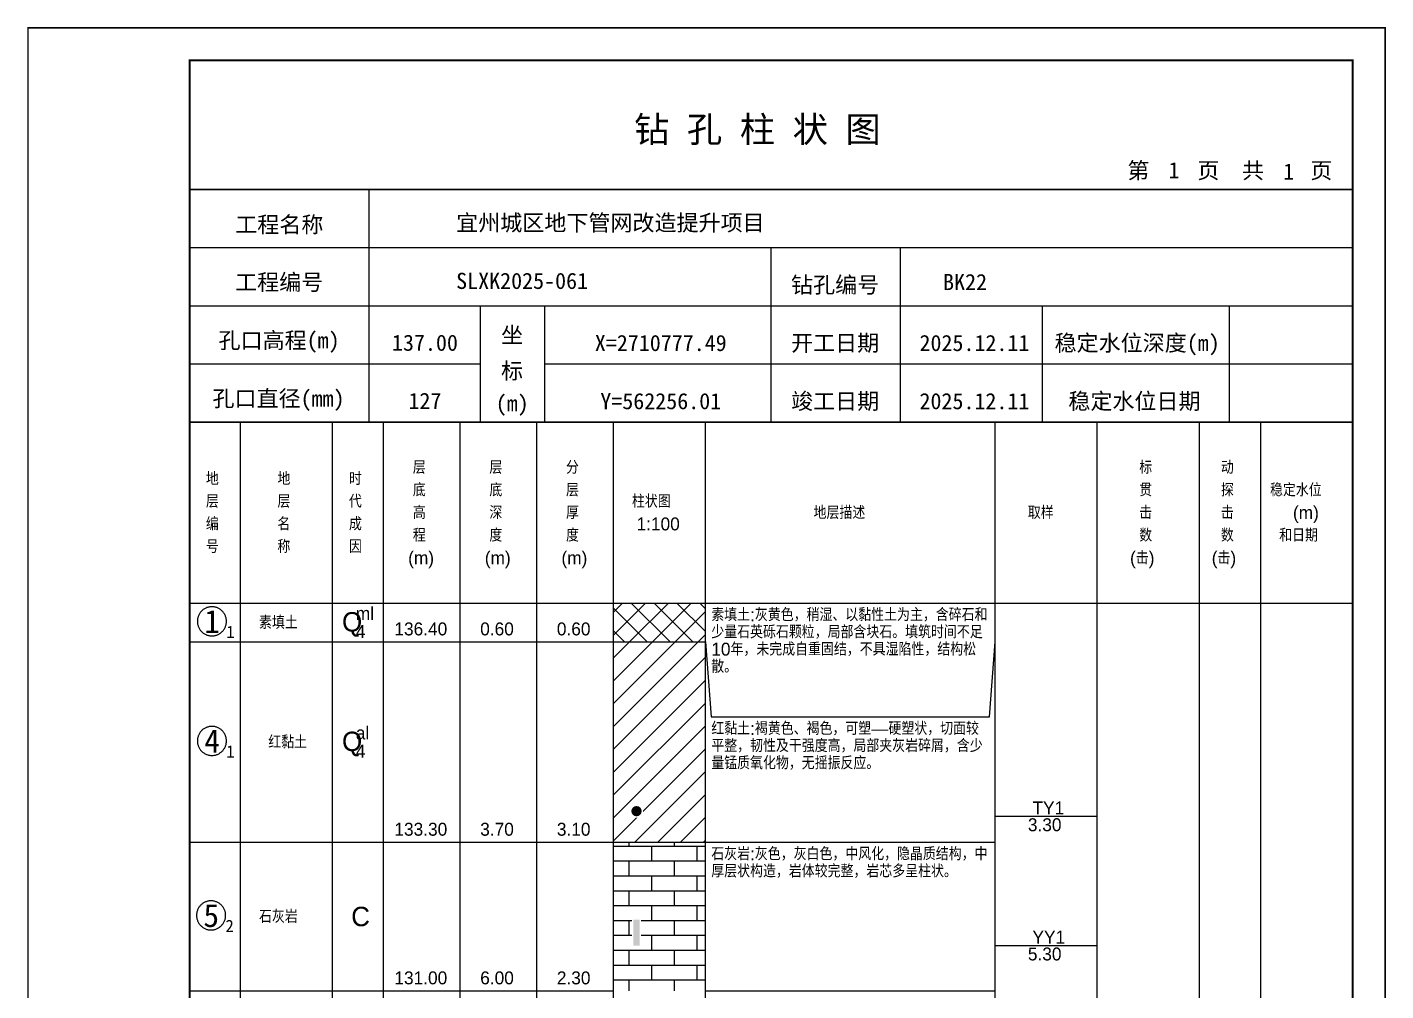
# Model space of a CAD drawing. Header units: millimetres. Extents: x 12489 to 89920, y 4630 to 4927.
# Drawn here: x 17109.3 to 17319.6, y 4777.7 to 4926.8 of the extents above; entities that cross this region are included whole.
import ezdxf
from ezdxf.enums import TextEntityAlignment as Align

# ---------------------------------------------------------------- set-up
doc = ezdxf.new("R2010")
doc.units = ezdxf.units.MM
doc.layers.add('GICAD_QUYANG', color=7, linetype='Continuous')
doc.layers.add('ZZT_TC', color=7, linetype='Continuous')
doc.styles.add('成果图图块', font='', dxfattribs={"height": 2.5})
doc.styles.add('成果图模板', font='')
doc.styles.add('成果图模板标题', font='simhei.ttf')
doc.styles.add('成果图表体', font='Comfont.shx', dxfattribs={"height": 2, "bigfont": 'Hztxt12a.shx'})
doc.styles.get('成果图图块').set_extended_font_data('FangSong_GB2312')
doc.styles.get('成果图模板').set_extended_font_data('FangSong_GB2312')

# ---------------------------------------------------------------- blocks, each defined once
blk = doc.blocks.new('DCBH-1-1-947', base_point=(0.3, -0.11))
at = {"layer": 'ZZT_TC', "color": 7}
blk.add_polyline3d([(-0.19, 2.31, 0), (-0.3, 2.31, 0), (-0.41, 2.3, 0), (-0.52, 2.29, 0), (-0.63, 2.27, 0), (-0.73, 2.24, 0), (-0.84, 2.21, 0), (-0.95, 2.18, 0), (-1.05, 2.14, 0), (-1.15, 2.09, 0), (-1.25, 2.04, 0), (-1.35, 1.99, 0), (-1.44, 1.93, 0), (-1.53, 1.87, 0), (-1.62, 1.8, 0), (-1.7, 1.73, 0), (-1.78, 1.65, 0), (-1.86, 1.57, 0), (-1.93, 1.49, 0), (-2, 1.4, 0), (-2.06, 1.31, 0), (-2.12, 1.22, 0), (-2.17, 1.12, 0), (-2.22, 1.02, 0), (-2.27, 0.92, 0), (-2.31, 0.82, 0), (-2.34, 0.71, 0), (-2.37, 0.61, 0), (-2.4, 0.5, 0), (-2.41, 0.39, 0), (-2.43, 0.28, 0), (-2.44, 0.17, 0), (-2.44, 0.06, 0), (-2.44, -0.05, 0), (-2.43, -0.16, 0), (-2.41, -0.27, 0), (-2.4, -0.38, 0), (-2.37, -0.49, 0), (-2.34, -0.6, 0), (-2.31, -0.7, 0), (-2.27, -0.8, 0), (-2.22, -0.9, 0), (-2.17, -1, 0), (-2.12, -1.1, 0), (-2.06, -1.19, 0), (-2, -1.28, 0), (-1.93, -1.37, 0), (-1.86, -1.45, 0), (-1.78, -1.53, 0), (-1.7, -1.61, 0), (-1.62, -1.68, 0), (-1.53, -1.75, 0), (-1.44, -1.81, 0), (-1.35, -1.87, 0), (-1.25, -1.93, 0), (-1.15, -1.98, 0), (-1.05, -2.02, 0), (-0.95, -2.06, 0), (-0.84, -2.1, 0), (-0.73, -2.13, 0), (-0.63, -2.15, 0), (-0.52, -2.17, 0), (-0.41, -2.18, 0), (-0.3, -2.19, 0), (-0.19, -2.19, 0), (-0.08, -2.19, 0), (0.03, -2.18, 0), (0.14, -2.17, 0), (0.25, -2.15, 0), (0.36, -2.13, 0), (0.47, -2.1, 0), (0.57, -2.06, 0), (0.67, -2.02, 0), (0.77, -1.98, 0), (0.87, -1.93, 0), (0.97, -1.87, 0), (1.06, -1.81, 0), (1.15, -1.75, 0), (1.24, -1.68, 0), (1.32, -1.61, 0), (1.4, -1.53, 0), (1.48, -1.45, 0), (1.55, -1.37, 0), (1.62, -1.28, 0), (1.68, -1.19, 0), (1.74, -1.1, 0), (1.8, -1, 0), (1.85, -0.9, 0), (1.89, -0.8, 0), (1.93, -0.7, 0), (1.97, -0.6, 0), (2, -0.49, 0), (2.02, -0.38, 0), (2.04, -0.27, 0), (2.05, -0.16, 0), (2.06, -0.05, 0), (2.06, 0.06, 0), (2.06, 0.17, 0), (2.05, 0.28, 0), (2.04, 0.39, 0), (2.02, 0.5, 0), (2, 0.61, 0), (1.97, 0.71, 0), (1.93, 0.82, 0), (1.89, 0.92, 0), (1.85, 1.02, 0), (1.8, 1.12, 0), (1.74, 1.22, 0), (1.68, 1.31, 0), (1.62, 1.4, 0), (1.55, 1.49, 0), (1.48, 1.57, 0), (1.4, 1.65, 0), (1.32, 1.73, 0), (1.24, 1.8, 0), (1.15, 1.87, 0), (1.06, 1.93, 0), (0.97, 1.99, 0), (0.87, 2.04, 0), (0.77, 2.09, 0), (0.67, 2.14, 0), (0.57, 2.18, 0), (0.47, 2.21, 0), (0.36, 2.24, 0), (0.25, 2.27, 0), (0.14, 2.29, 0), (0.03, 2.3, 0), (-0.08, 2.31, 0), (-0.19, 2.31, 0)], dxfattribs=at)
at = {"style": '成果图图块'}
blk.add_text('1', height=3.57, dxfattribs=at).set_placement((-0.16, -1.74), align=Align.CENTER)
blk.add_text('1', height=1.91, dxfattribs=at).set_placement((2.03, -2.53))
blk = doc.blocks.new('DCBH-1-1-948', base_point=(0.3, -0.11))
at = {"layer": 'ZZT_TC', "color": 7}
blk.add_polyline3d([(-0.19, 2.31, 0), (-0.3, 2.31, 0), (-0.41, 2.3, 0), (-0.52, 2.29, 0), (-0.63, 2.27, 0), (-0.73, 2.24, 0), (-0.84, 2.21, 0), (-0.95, 2.18, 0), (-1.05, 2.14, 0), (-1.15, 2.09, 0), (-1.25, 2.04, 0), (-1.35, 1.99, 0), (-1.44, 1.93, 0), (-1.53, 1.87, 0), (-1.62, 1.8, 0), (-1.7, 1.73, 0), (-1.78, 1.65, 0), (-1.86, 1.57, 0), (-1.93, 1.49, 0), (-2, 1.4, 0), (-2.06, 1.31, 0), (-2.12, 1.22, 0), (-2.17, 1.12, 0), (-2.22, 1.02, 0), (-2.27, 0.92, 0), (-2.31, 0.82, 0), (-2.34, 0.71, 0), (-2.37, 0.61, 0), (-2.4, 0.5, 0), (-2.41, 0.39, 0), (-2.43, 0.28, 0), (-2.44, 0.17, 0), (-2.44, 0.06, 0), (-2.44, -0.05, 0), (-2.43, -0.16, 0), (-2.41, -0.27, 0), (-2.4, -0.38, 0), (-2.37, -0.49, 0), (-2.34, -0.6, 0), (-2.31, -0.7, 0), (-2.27, -0.8, 0), (-2.22, -0.9, 0), (-2.17, -1, 0), (-2.12, -1.1, 0), (-2.06, -1.19, 0), (-2, -1.28, 0), (-1.93, -1.37, 0), (-1.86, -1.45, 0), (-1.78, -1.53, 0), (-1.7, -1.61, 0), (-1.62, -1.68, 0), (-1.53, -1.75, 0), (-1.44, -1.81, 0), (-1.35, -1.87, 0), (-1.25, -1.93, 0), (-1.15, -1.98, 0), (-1.05, -2.02, 0), (-0.95, -2.06, 0), (-0.84, -2.1, 0), (-0.73, -2.13, 0), (-0.63, -2.15, 0), (-0.52, -2.17, 0), (-0.41, -2.18, 0), (-0.3, -2.19, 0), (-0.19, -2.19, 0), (-0.08, -2.19, 0), (0.03, -2.18, 0), (0.14, -2.17, 0), (0.25, -2.15, 0), (0.36, -2.13, 0), (0.47, -2.1, 0), (0.57, -2.06, 0), (0.67, -2.02, 0), (0.77, -1.98, 0), (0.87, -1.93, 0), (0.97, -1.87, 0), (1.06, -1.81, 0), (1.15, -1.75, 0), (1.24, -1.68, 0), (1.32, -1.61, 0), (1.4, -1.53, 0), (1.48, -1.45, 0), (1.55, -1.37, 0), (1.62, -1.28, 0), (1.68, -1.19, 0), (1.74, -1.1, 0), (1.8, -1, 0), (1.85, -0.9, 0), (1.89, -0.8, 0), (1.93, -0.7, 0), (1.97, -0.6, 0), (2, -0.49, 0), (2.02, -0.38, 0), (2.04, -0.27, 0), (2.05, -0.16, 0), (2.06, -0.05, 0), (2.06, 0.06, 0), (2.06, 0.17, 0), (2.05, 0.28, 0), (2.04, 0.39, 0), (2.02, 0.5, 0), (2, 0.61, 0), (1.97, 0.71, 0), (1.93, 0.82, 0), (1.89, 0.92, 0), (1.85, 1.02, 0), (1.8, 1.12, 0), (1.74, 1.22, 0), (1.68, 1.31, 0), (1.62, 1.4, 0), (1.55, 1.49, 0), (1.48, 1.57, 0), (1.4, 1.65, 0), (1.32, 1.73, 0), (1.24, 1.8, 0), (1.15, 1.87, 0), (1.06, 1.93, 0), (0.97, 1.99, 0), (0.87, 2.04, 0), (0.77, 2.09, 0), (0.67, 2.14, 0), (0.57, 2.18, 0), (0.47, 2.21, 0), (0.36, 2.24, 0), (0.25, 2.27, 0), (0.14, 2.29, 0), (0.03, 2.3, 0), (-0.08, 2.31, 0), (-0.19, 2.31, 0)], dxfattribs=at)
at = {"style": '成果图图块'}
blk.add_text('4', height=3.57, dxfattribs=at).set_placement((-0.16, -1.74), align=Align.CENTER)
blk.add_text('1', height=1.91, dxfattribs=at).set_placement((2.03, -2.53))
blk = doc.blocks.new('DCBH-1-1-949', base_point=(0.43, -0.11))
at = {"layer": 'ZZT_TC', "color": 7}
blk.add_polyline3d([(-0.19, 2.31, 0), (-0.3, 2.31, 0), (-0.41, 2.3, 0), (-0.52, 2.29, 0), (-0.63, 2.27, 0), (-0.73, 2.24, 0), (-0.84, 2.21, 0), (-0.95, 2.18, 0), (-1.05, 2.14, 0), (-1.15, 2.09, 0), (-1.25, 2.04, 0), (-1.35, 1.99, 0), (-1.44, 1.93, 0), (-1.53, 1.87, 0), (-1.62, 1.8, 0), (-1.7, 1.73, 0), (-1.78, 1.65, 0), (-1.86, 1.57, 0), (-1.93, 1.49, 0), (-2, 1.4, 0), (-2.06, 1.31, 0), (-2.12, 1.22, 0), (-2.17, 1.12, 0), (-2.22, 1.02, 0), (-2.27, 0.92, 0), (-2.31, 0.82, 0), (-2.34, 0.71, 0), (-2.37, 0.61, 0), (-2.4, 0.5, 0), (-2.41, 0.39, 0), (-2.43, 0.28, 0), (-2.44, 0.17, 0), (-2.44, 0.06, 0), (-2.44, -0.05, 0), (-2.43, -0.16, 0), (-2.41, -0.27, 0), (-2.4, -0.38, 0), (-2.37, -0.49, 0), (-2.34, -0.6, 0), (-2.31, -0.7, 0), (-2.27, -0.8, 0), (-2.22, -0.9, 0), (-2.17, -1, 0), (-2.12, -1.1, 0), (-2.06, -1.19, 0), (-2, -1.28, 0), (-1.93, -1.37, 0), (-1.86, -1.45, 0), (-1.78, -1.53, 0), (-1.7, -1.61, 0), (-1.62, -1.68, 0), (-1.53, -1.75, 0), (-1.44, -1.81, 0), (-1.35, -1.87, 0), (-1.25, -1.93, 0), (-1.15, -1.98, 0), (-1.05, -2.02, 0), (-0.95, -2.06, 0), (-0.84, -2.1, 0), (-0.73, -2.13, 0), (-0.63, -2.15, 0), (-0.52, -2.17, 0), (-0.41, -2.18, 0), (-0.3, -2.19, 0), (-0.19, -2.19, 0), (-0.08, -2.19, 0), (0.03, -2.18, 0), (0.14, -2.17, 0), (0.25, -2.15, 0), (0.36, -2.13, 0), (0.47, -2.1, 0), (0.57, -2.06, 0), (0.67, -2.02, 0), (0.77, -1.98, 0), (0.87, -1.93, 0), (0.97, -1.87, 0), (1.06, -1.81, 0), (1.15, -1.75, 0), (1.24, -1.68, 0), (1.32, -1.61, 0), (1.4, -1.53, 0), (1.48, -1.45, 0), (1.55, -1.37, 0), (1.62, -1.28, 0), (1.68, -1.19, 0), (1.74, -1.1, 0), (1.8, -1, 0), (1.85, -0.9, 0), (1.89, -0.8, 0), (1.93, -0.7, 0), (1.97, -0.6, 0), (2, -0.49, 0), (2.02, -0.38, 0), (2.04, -0.27, 0), (2.05, -0.16, 0), (2.06, -0.05, 0), (2.06, 0.06, 0), (2.06, 0.17, 0), (2.05, 0.28, 0), (2.04, 0.39, 0), (2.02, 0.5, 0), (2, 0.61, 0), (1.97, 0.71, 0), (1.93, 0.82, 0), (1.89, 0.92, 0), (1.85, 1.02, 0), (1.8, 1.12, 0), (1.74, 1.22, 0), (1.68, 1.31, 0), (1.62, 1.4, 0), (1.55, 1.49, 0), (1.48, 1.57, 0), (1.4, 1.65, 0), (1.32, 1.73, 0), (1.24, 1.8, 0), (1.15, 1.87, 0), (1.06, 1.93, 0), (0.97, 1.99, 0), (0.87, 2.04, 0), (0.77, 2.09, 0), (0.67, 2.14, 0), (0.57, 2.18, 0), (0.47, 2.21, 0), (0.36, 2.24, 0), (0.25, 2.27, 0), (0.14, 2.29, 0), (0.03, 2.3, 0), (-0.08, 2.31, 0), (-0.19, 2.31, 0)], dxfattribs=at)
at = {"style": '成果图图块'}
blk.add_text('5', height=3.57, dxfattribs=at).set_placement((-0.16, -1.74), align=Align.CENTER)
blk.add_text('2', height=1.91, dxfattribs=at).set_placement((2.03, -2.53))
blk = doc.blocks.new('gkqy1.dwg', base_point=(0.8, 0))
blk.add_wipeout([(-0.2, -0.2), (1.8, -0.2), (1.8, 1.8), (-0.2, 1.8)])
at = {"layer": 'GICAD_QUYANG'}
h = blk.add_hatch(color=7, dxfattribs=at)
edge = h.paths.add_edge_path()
edge.add_arc((0.8, 0.8), 0.8, 0, 360)
blk = doc.blocks.new('gkqy3.dwg', base_point=(0, -2))
blk.add_wipeout([(-0.7, -2.2), (0.7, -2.2), (0.7, 2.2), (-0.7, 2.2)])
at = {"color": 7}
blk.add_solid([(-0.5, -2), (0.5, -2), (-0.5, 2), (0.5, 2)], dxfattribs=at)
blk = doc.blocks.new('钻孔柱状图路桥昇龙制图梁世成校核莫家里.dwg22', base_point=(25, 236))
for p, q in [((52.82, 236), (52.82, 272)), ((25, 263), (205, 263)), ((115, 236), (115, 263)), ((135, 236), (135, 263)), ((25, 254), (205, 254)), ((70, 236), (70, 254)), ((80, 236), (80, 254)), ((157, 236), (157, 254)), ((185.95, 236), (185.95, 254)), ((25, 245), (70, 245)), ((80, 245), (205, 245))]:
    blk.add_line(p, q)
for points, const_width in [([(0, 0), (210, 0), (210, 297), (0, 297)], 0.25), ([(25, 5), (205, 5), (205, 292), (25, 292)], 0.3)]:
    blk.add_lwpolyline(points, close=True, dxfattribs=dict(const_width=const_width))
at = {"const_width": 0.3}
for points in [[(25, 272), (205, 272)], [(25, 236), (205, 236)]]:
    blk.add_lwpolyline(points, dxfattribs=at)
for s, height, style, p in [('钻 孔 柱 状 图', 4, '成果图模板标题', (93.8, 279.31)), ('第', 2.5, '成果图模板', (170.12, 273.7)), ('页', 2.5, '成果图模板', (180.96, 273.7)), ('共', 2.5, '成果图模板', (187.88, 273.7)), ('页', 2.5, '成果图模板', (198.44, 273.7)), ('工程名称', 2.5, '成果图模板', (32.07, 265.32)), ('宜州城区地下管网改造提升项目', 2.5, '成果图模板', (66.26, 265.61)), ('工程编号', 2.5, '成果图模板', (32.05, 256.41)), ('SLXK2025-061', 2.5, '成果图模板', (66.26, 256.61)), ('钻孔编号', 2.5, '成果图模板', (118.08, 256)), ('BK22', 2.5, '成果图模板', (141.61, 256.43)), ('孔口高程(m)', 2.5, '成果图模板', (29.48, 247.41)), ('坐', 2.5, '成果图模板', (73.21, 248.24)), ('开工日期', 2.5, '成果图模板', (118.08, 247)), ('稳定水位深度(m)', 2.5, '成果图模板', (158.86, 247)), ('标', 2.5, '成果图模板', (73.21, 242.7)), ('孔口直径(mm)', 2.5, '成果图模板', (28.54, 238.41)), ('(m) ', 2.5, '成果图模板', (72.38, 237.65)), ('竣工日期', 2.5, '成果图模板', (118.08, 238)), ('稳定水位日期', 2.5, '成果图模板', (160.99, 238))]:
    blk.add_text(s, height=height, dxfattribs=dict(style=style)).set_placement(p)
at = {"style": '成果图模板'}
for s, p in [('1', (177.35, 273.74)), ('1', (195.08, 273.53)), ('137.00', (61.43, 247.04)), ('X=2710777.49', (97.92, 247)), ('2025.12.11', (146.46, 247)), ('127', (61.43, 238.04)), ('Y=562256.01', (97.92, 238)), ('2025.12.11', (146.46, 238))]:
    blk.add_text(s, height=2.5, dxfattribs=at).set_placement(p, align=Align.CENTER)

msp = doc.modelspace()

# ---------------------------------------------------------------- hatches: boundary and pattern name
at = {"linetype": 'Continuous'}
h = msp.add_hatch(dxfattribs=at)
h.set_pattern_fill('GKSTT', scale=0.5, style=0, pattern_type=2)
h.set_pattern_definition([(45, (0, 0), (-1.76776695, 1.76776695), []), (135, (0, 0), (-1.76776695, -1.76776695), [])])
h.paths.add_polyline_path([(17200.06, 4831.71), (17214.29, 4831.71), (17214.29, 4837.71), (17200.06, 4837.71)])
h = msp.add_hatch(dxfattribs=at)
h.set_pattern_fill('GKNXT', scale=0.5, style=0, pattern_type=2)
h.set_pattern_definition([(45, (0, 0), (-1.76776695, 1.76776695), [])])
h.paths.add_polyline_path([(17200.06, 4800.71), (17214.29, 4800.71), (17214.29, 4831.71), (17200.06, 4831.71)])
h = msp.add_hatch(dxfattribs=at)
h.set_pattern_fill('GKSHY', scale=0.5, style=0, pattern_type=2)
h.set_pattern_definition([(0, (0, 0), (0, 2.3), []), (90, (0, 0), (-3.5, 2.3), [2.3, -2.3])])
h.paths.add_polyline_path([(17200.06, 4777.71), (17214.29, 4777.71), (17214.29, 4800.71), (17200.06, 4800.71)])

# ---------------------------------------------------------------- linework, layer by layer
at = {"color": 0}
for p, q in [((17134.45, 4837.71), (17142.35, 4837.71)), ((17134.45, 4831.71), (17134.45, 4837.71)), ((17142.35, 4831.71), (17142.35, 4837.71)), ((17134.45, 4831.71), (17142.35, 4831.71)), ((17134.45, 4831.71), (17142.35, 4831.71)), ((17134.45, 4800.71), (17134.45, 4831.71)), ((17142.35, 4800.71), (17142.35, 4831.71)), ((17134.45, 4800.71), (17142.35, 4800.71)), ((17134.45, 4800.71), (17142.35, 4800.71)), ((17134.45, 4777.71), (17134.45, 4800.71)), ((17142.35, 4777.71), (17142.35, 4800.71)), ((17134.45, 4777.71), (17142.35, 4777.71))]:
    msp.add_line(p, q, dxfattribs=at)
for points in [[(17134.45, 4865.71), (17142.35, 4865.71)], [(17134.45, 4837.71), (17134.45, 4865.71)], [(17142.35, 4837.71), (17142.35, 4865.71)], [(17142.35, 4865.71), (17156.58, 4865.71)], [(17142.35, 4837.71), (17142.35, 4865.71)], [(17156.58, 4837.71), (17156.58, 4865.71)], [(17156.58, 4865.71), (17164.49, 4865.71)], [(17156.58, 4837.71), (17156.58, 4865.71)], [(17164.49, 4837.71), (17164.49, 4865.71)], [(17164.49, 4865.71), (17176.35, 4865.71)], [(17164.49, 4837.71), (17164.49, 4865.71)], [(17176.35, 4837.71), (17176.35, 4865.71)], [(17176.35, 4865.71), (17188.2, 4865.71)], [(17176.35, 4837.71), (17176.35, 4865.71)], [(17188.2, 4837.71), (17188.2, 4865.71)], [(17188.2, 4865.71), (17200.06, 4865.71)], [(17188.2, 4837.71), (17188.2, 4865.71)], [(17200.06, 4837.71), (17200.06, 4865.71)], [(17200.06, 4865.71), (17214.29, 4865.71)], [(17200.06, 4837.71), (17200.06, 4865.71)], [(17214.29, 4837.71), (17214.29, 4865.71)], [(17214.29, 4865.71), (17259.11, 4865.71)], [(17214.29, 4837.71), (17214.29, 4865.71)], [(17259.11, 4837.71), (17259.11, 4865.71)], [(17259.11, 4865.71), (17274.92, 4865.71)], [(17259.11, 4837.71), (17259.11, 4865.71)], [(17274.92, 4837.71), (17274.92, 4865.71)], [(17274.92, 4865.71), (17290.73, 4865.71)], [(17274.92, 4837.71), (17274.92, 4865.71)], [(17290.73, 4837.71), (17290.73, 4865.71)], [(17290.73, 4865.71), (17300.22, 4865.71)], [(17290.73, 4837.71), (17290.73, 4865.71)], [(17300.22, 4837.71), (17300.22, 4865.71)], [(17300.22, 4865.71), (17314.45, 4865.71)], [(17300.22, 4837.71), (17300.22, 4865.71)], [(17314.45, 4837.71), (17314.45, 4865.71)], [(17134.45, 4837.71), (17142.35, 4837.71)], [(17134.45, 4643.71), (17134.45, 4837.71)], [(17134.45, 4837.71), (17142.35, 4837.71)], [(17142.35, 4643.71), (17142.35, 4837.71)], [(17142.35, 4837.71), (17156.58, 4837.71)], [(17142.35, 4643.71), (17142.35, 4837.71)], [(17142.35, 4837.71), (17156.58, 4837.71)], [(17142.35, 4837.71), (17156.58, 4837.71)], [(17142.35, 4831.71), (17142.35, 4837.71)], [(17156.58, 4643.71), (17156.58, 4837.71)], [(17156.58, 4831.71), (17156.58, 4837.71)], [(17156.58, 4837.71), (17164.49, 4837.71)], [(17156.58, 4643.71), (17156.58, 4837.71)], [(17156.58, 4837.71), (17164.49, 4837.71)], [(17156.58, 4837.71), (17164.49, 4837.71)], [(17156.58, 4831.71), (17156.58, 4837.71)], [(17164.49, 4643.71), (17164.49, 4837.71)], [(17164.49, 4831.71), (17164.49, 4837.71)], [(17164.49, 4837.71), (17176.35, 4837.71)], [(17164.49, 4643.71), (17164.49, 4837.71)], [(17164.49, 4837.71), (17176.35, 4837.71)], [(17164.49, 4837.71), (17176.35, 4837.71)], [(17164.49, 4831.71), (17164.49, 4837.71)], [(17176.35, 4643.71), (17176.35, 4837.71)], [(17176.35, 4831.71), (17176.35, 4837.71)], [(17176.35, 4837.71), (17188.2, 4837.71)], [(17176.35, 4643.71), (17176.35, 4837.71)], [(17176.35, 4837.71), (17188.2, 4837.71)], [(17176.35, 4837.71), (17188.2, 4837.71)], [(17176.35, 4831.71), (17176.35, 4837.71)], [(17188.2, 4643.71), (17188.2, 4837.71)], [(17188.2, 4831.71), (17188.2, 4837.71)], [(17188.2, 4837.71), (17200.06, 4837.71)], [(17188.2, 4643.71), (17188.2, 4837.71)], [(17188.2, 4837.71), (17200.06, 4837.71)], [(17188.2, 4837.71), (17200.06, 4837.71)], [(17188.2, 4831.71), (17188.2, 4837.71)], [(17200.06, 4643.71), (17200.06, 4837.71)], [(17200.06, 4831.71), (17200.06, 4837.71)], [(17200.06, 4837.71), (17214.29, 4837.71)], [(17200.06, 4643.71), (17200.06, 4837.71)], [(17200.06, 4837.71), (17214.29, 4837.71)], [(17214.29, 4643.71), (17214.29, 4837.71)], [(17214.29, 4837.71), (17259.11, 4837.71)], [(17214.29, 4643.71), (17214.29, 4837.71)], [(17214.29, 4837.71), (17259.11, 4837.71)], [(17214.29, 4831.71), (17214.29, 4837.71)], [(17259.11, 4643.71), (17259.11, 4837.71)], [(17259.11, 4831.71), (17259.11, 4837.71)], [(17259.11, 4837.71), (17274.92, 4837.71)], [(17259.11, 4643.71), (17259.11, 4837.71)], [(17259.11, 4837.71), (17274.92, 4837.71)], [(17274.92, 4643.71), (17274.92, 4837.71)], [(17274.92, 4837.71), (17290.73, 4837.71)], [(17274.92, 4643.71), (17274.92, 4837.71)], [(17274.92, 4837.71), (17290.73, 4837.71)], [(17290.73, 4643.71), (17290.73, 4837.71)], [(17290.73, 4837.71), (17300.22, 4837.71)], [(17290.73, 4643.71), (17290.73, 4837.71)], [(17290.73, 4837.71), (17300.22, 4837.71)], [(17300.22, 4643.71), (17300.22, 4837.71)], [(17300.22, 4837.71), (17314.45, 4837.71)], [(17300.22, 4643.71), (17300.22, 4837.71)], [(17300.22, 4837.71), (17314.45, 4837.71)], [(17314.45, 4643.71), (17314.45, 4837.71)], [(17142.35, 4831.71), (17156.58, 4831.71)], [(17142.35, 4831.71), (17156.58, 4831.71)], [(17142.35, 4800.71), (17142.35, 4831.71)], [(17156.58, 4800.71), (17156.58, 4831.71)], [(17156.58, 4831.71), (17164.49, 4831.71)], [(17156.58, 4831.71), (17164.49, 4831.71)], [(17156.58, 4800.71), (17156.58, 4831.71)], [(17164.49, 4800.71), (17164.49, 4831.71)], [(17164.49, 4831.71), (17176.35, 4831.71)], [(17164.49, 4831.71), (17176.35, 4831.71)], [(17164.49, 4800.71), (17164.49, 4831.71)], [(17176.35, 4800.71), (17176.35, 4831.71)], [(17176.35, 4831.71), (17188.2, 4831.71)], [(17176.35, 4831.71), (17188.2, 4831.71)], [(17176.35, 4800.71), (17176.35, 4831.71)], [(17188.2, 4800.71), (17188.2, 4831.71)], [(17188.2, 4831.71), (17200.06, 4831.71)], [(17188.2, 4831.71), (17200.06, 4831.71)], [(17188.2, 4800.71), (17188.2, 4831.71)], [(17200.06, 4800.71), (17200.06, 4831.71)], [(17214.29, 4831.71), (17215.19, 4820.11)], [(17214.29, 4800.71), (17214.29, 4831.71)], [(17258.22, 4820.11), (17259.11, 4831.71)], [(17259.11, 4800.71), (17259.11, 4831.71)], [(17215.19, 4820.11), (17258.22, 4820.11)], [(17259.11, 4804.71), (17274.92, 4804.71)], [(17142.35, 4800.71), (17156.58, 4800.71)], [(17142.35, 4800.71), (17156.58, 4800.71)], [(17142.35, 4777.71), (17142.35, 4800.71)], [(17156.58, 4777.71), (17156.58, 4800.71)], [(17156.58, 4800.71), (17164.49, 4800.71)], [(17156.58, 4800.71), (17164.49, 4800.71)], [(17156.58, 4777.71), (17156.58, 4800.71)], [(17164.49, 4777.71), (17164.49, 4800.71)], [(17164.49, 4800.71), (17176.35, 4800.71)], [(17164.49, 4800.71), (17176.35, 4800.71)], [(17164.49, 4777.71), (17164.49, 4800.71)], [(17176.35, 4777.71), (17176.35, 4800.71)], [(17176.35, 4800.71), (17188.2, 4800.71)], [(17176.35, 4800.71), (17188.2, 4800.71)], [(17176.35, 4777.71), (17176.35, 4800.71)], [(17188.2, 4777.71), (17188.2, 4800.71)], [(17188.2, 4800.71), (17200.06, 4800.71)], [(17188.2, 4800.71), (17200.06, 4800.71)], [(17188.2, 4777.71), (17188.2, 4800.71)], [(17200.06, 4777.71), (17200.06, 4800.71)], [(17214.29, 4800.71), (17259.11, 4800.71)], [(17214.29, 4800.71), (17259.11, 4800.71)], [(17214.29, 4777.71), (17214.29, 4800.71)], [(17259.11, 4777.71), (17259.11, 4800.71)], [(17259.11, 4784.71), (17274.92, 4784.71)], [(17142.35, 4777.71), (17156.58, 4777.71)], [(17156.58, 4777.71), (17164.49, 4777.71)], [(17164.49, 4777.71), (17176.35, 4777.71)], [(17176.35, 4777.71), (17188.2, 4777.71)], [(17188.2, 4777.71), (17200.06, 4777.71)], [(17214.29, 4777.71), (17259.11, 4777.71)]]:
    msp.add_lwpolyline(points, dxfattribs=at)
at = {"color": 7, "flags": 128}
for points in [[(17200.06, 4831.71), (17214.29, 4831.71)], [(17200.06, 4800.71), (17214.29, 4800.71)]]:
    msp.add_lwpolyline(points, dxfattribs=at)

# ---------------------------------------------------------------- block references
for name, p in [('DCBH-1-1-947', (17138.4, 4834.71)), ('DCBH-1-1-948', (17138.4, 4816.21)), ('DCBH-1-1-949', (17138.4, 4789.21))]:
    msp.add_blockref(name, p)

# ---------------------------------------------------------------- texts
at = {"color": 0, "style": '成果图表体'}
for s, height, p in [('层', 2, (17169, 4857.71)), ('层', 2, (17180.85, 4857.71)), ('分', 2, (17192.71, 4857.71)), ('标', 2, (17281.41, 4857.71)), ('动', 2, (17294.05, 4857.71)), ('地', 2, (17136.98, 4855.96)), ('地', 2, (17148.05, 4855.96)), ('时', 2, (17159.11, 4855.96)), ('底', 2, (17169, 4854.21)), ('底', 2, (17180.85, 4854.21)), ('层', 2, (17192.71, 4854.21)), ('贯', 2, (17281.41, 4854.21)), ('探', 2, (17294.05, 4854.21)), ('稳定水位', 2, (17301.65, 4854.21)), ('层', 2, (17136.98, 4852.46)), ('层', 2, (17148.05, 4852.46)), ('代', 2, (17159.11, 4852.46)), ('高', 2, (17169, 4850.71)), ('深', 2, (17180.85, 4850.71)), ('厚', 2, (17192.71, 4850.71)), ('柱状图', 2, (17202.91, 4852.46)), ('地层描述', 2, (17231.02, 4850.71)), ('取样', 2, (17264.18, 4850.71)), ('击', 2, (17281.41, 4850.71)), ('击', 2, (17294.05, 4850.71)), ('(m)', 2, (17305.2, 4850.71)), ('编', 2, (17136.98, 4848.96)), ('名', 2, (17148.05, 4848.96)), ('成', 2, (17159.11, 4848.96)), ('1:100', 2, (17203.62, 4848.96)), ('程', 2, (17169, 4847.21)), ('度', 2, (17180.85, 4847.21)), ('度', 2, (17192.71, 4847.21)), ('数', 2, (17281.41, 4847.21)), ('数', 2, (17294.05, 4847.21)), ('和日期', 2, (17303.07, 4847.21)), ('号', 2, (17136.98, 4845.46)), ('称', 2, (17148.05, 4845.46)), ('因', 2, (17159.11, 4845.46)), ('(m)', 2, (17168.28, 4843.71)), ('(m)', 2, (17180.14, 4843.71)), ('(m)', 2, (17192, 4843.71)), ('(击)', 2, (17279.99, 4843.71)), ('(击)', 2, (17292.63, 4843.71)), ('素填土', 2, (17145.2, 4833.71)), ('Q', 3, (17158.05, 4833.31)), ('ml', 2, (17160.18, 4835.11)), ('4', 2, (17160.18, 4832.31)), ('136.40', 2, (17166.15, 4832.71)), ('0.60', 2, (17179.43, 4832.71)), ('0.60', 2, (17191.29, 4832.71)), ('红黏土', 2, (17146.63, 4815.21)), ('Q', 3, (17158.05, 4814.81)), ('al', 2, (17160.18, 4816.61)), ('4', 2, (17160.18, 4813.81)), ('TY1', 2, (17264.89, 4805.01)), ('3.30', 2, (17264.18, 4802.41)), ('133.30', 2, (17166.15, 4801.71)), ('3.70', 2, (17179.43, 4801.71)), ('3.10', 2, (17191.29, 4801.71)), ('石灰岩', 2, (17145.2, 4788.21)), ('C', 3, (17159.47, 4787.71)), ('YY1', 2, (17264.89, 4785.01)), ('5.30', 2, (17264.18, 4782.41)), ('131.00', 2, (17166.15, 4778.71)), ('6.00', 2, (17179.43, 4778.71)), ('2.30', 2, (17191.29, 4778.71))]:
    msp.add_text(s, height=height, dxfattribs=at).set_placement(p)
at = {"color": 0, "char_height": 2, "width": 43.0292, "attachment_point": 1, "line_spacing_factor": 0.8, "style": '成果图表体'}
for s, insert in [('素填土:灰黄色，稍湿、以黏性土为主，含碎石和少量石英砾石颗粒，局部含块石。填筑时间不足10年，未完成自重固结，不具湿陷性，结构松散。', (17215.19, 4836.91)), ('红黏土:褐黄色、褐色，可塑—硬塑状，切面较平整，韧性及干强度高，局部夹灰岩碎屑，含少量锰质氧化物，无摇振反应。', (17215.19, 4819.31)), ('石灰岩:灰色，灰白色，中风化，隐晶质结构，中厚层状构造，岩体较完整，岩芯多呈柱状。', (17215.19, 4799.91))]:
    msp.add_mtext(s, dxfattribs=dict(at, insert=insert))

# ---------------------------------------------------------------- next in the draw order: block references
for name, p in [('gkqy1.dwg', (17203.62, 4804.71)), ('gkqy3.dwg', (17203.62, 4784.71))]:
    msp.add_blockref(name, p)

# ---------------------------------------------------------------- next in the draw order: block references
msp.add_blockref('钻孔柱状图路桥昇龙制图梁世成校核莫家里.dwg22', (17134.45, 4865.71))

doc.saveas('drawing.dxf')
